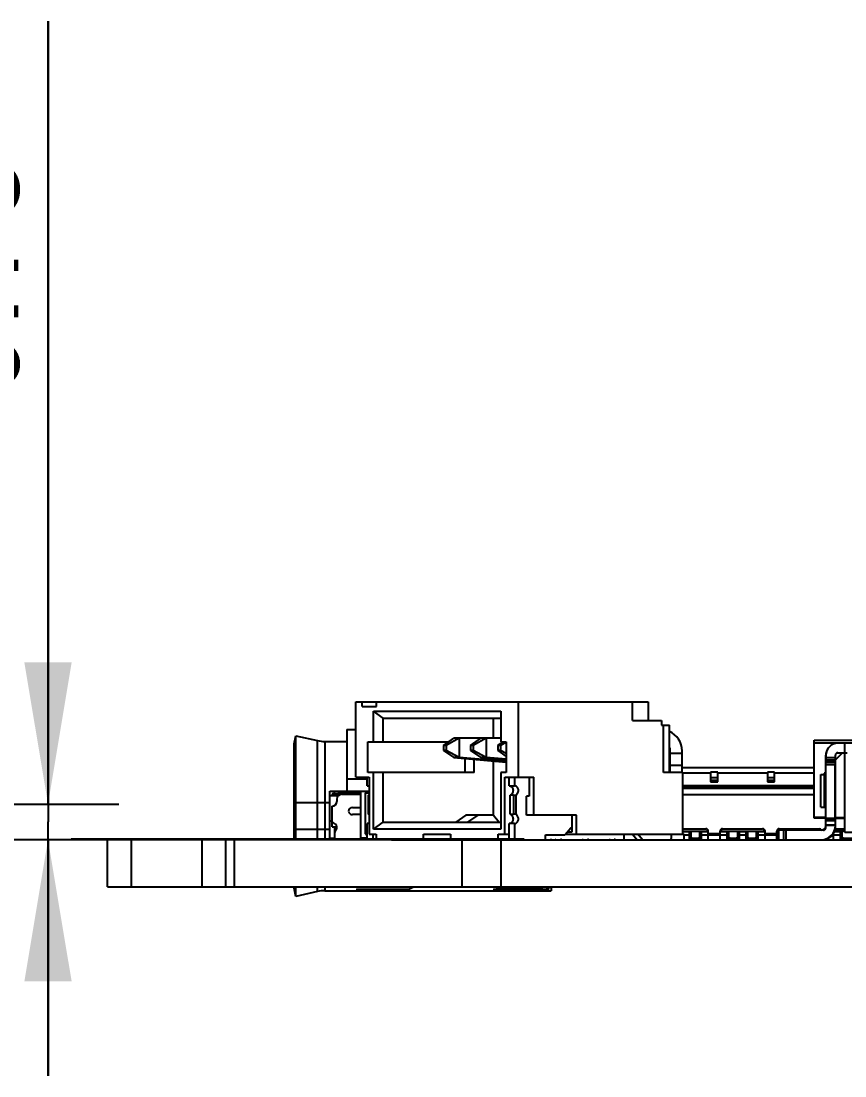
# Model space of a CAD drawing. Header units: millimetres. Extents: x 0 to 594, y 0 to 420.
# Drawn here: x 133.01 to 150.44, y 84.69 to 107.02 of the extents above; entities that cross this region are included whole.
import ezdxf

# ---------------------------------------------------------------- set-up
doc = ezdxf.new("R2010")
doc.units = ezdxf.units.MM
doc.header["$LTSCALE"] = 32.67
doc.layers.get('0').update_dxf_attribs({"linetype": 'CONTINUOUS'})
doc.styles.get("Standard").update_dxf_attribs({"font": 'txt', "width": 0.8})
doc.dimstyles.new('DIMSTYLE_1', dxfattribs={"dimtxt": 2.5, "dimasz": 3, "dimexe": 1.5, "dimexo": 1.2, "dimtad": 1, "dimdsep": 46, "dimtxsty": 'STANDARD', "dimblk": '_FILLED', "dimblk1": '_FILLED', "dimblk2": '_FILLED', "dimcen": 0.09, "dimazin": 2, "dimtp": 0.01, "dimtm": 0.01, "dimtfac": 1, "dimtofl": 0, "dimtmove": 0, "dimatfit": 3, "dimldrblk": '_FILLED', "dimfxl": 1, "dimtolj": 1, "dimarcsym": 0})

# ---------------------------------------------------------------- blocks, each defined once
blk = doc.blocks.new('_FILLED')
at = {"color": 0, "linetype": 'BYBLOCK'}
blk.add_solid([(0, 0), (-1, 0.1667), (-1, -0.1667)], dxfattribs=at)
blk = doc.blocks.new('*D14')
at = {"color": 2, "linetype": 'CONTINUOUS'}
for p, q in [((133.581, 90.443), (133.581, 107.018)), ((133.581, 107.018), (133.581, 90.068)), ((132.441, 90.443), (135.081, 90.443)), ((133.581, 84.693), (133.581, 90.068)), ((134.141, 89.693), (132.081, 89.693)), ((133.581, 89.693), (133.581, 84.693))]:
    blk.add_line(p, q, dxfattribs=at)
at = {"color": 2, "linetype": 'CONTINUOUS', "xscale": 3, "yscale": 3, "zscale": 3}
for p, rotation in [((133.581, 90.443), 270), ((133.581, 89.693), 90)]:
    blk.add_blockref('_FILLED', p, dxfattribs=dict(at, rotation=rotation))
at = {"color": 2, "linetype": 'CONTINUOUS', "insert": (130.456, 99.018), "char_height": 2.5, "width": 8, "attachment_point": 1, "rotation": 90, "line_spacing_factor": 0.9}
blk.add_mtext('0.75', dxfattribs=at)

msp = doc.modelspace()

# ---------------------------------------------------------------- linework, layer by layer
at = {"color": 7, "linetype": 'CONTINUOUS'}
for p, q in [((140.092, 91.013), (140.092, 92.613)), ((140.092, 92.613), (146.278, 92.613)), ((140.23, 92.513), (140.23, 92.613)), ((140.23, 92.513), (140.528, 92.513)), ((140.528, 92.513), (140.528, 92.613)), ((143.533, 91.013), (143.533, 92.613)), ((145.95, 92.213), (145.95, 92.613)), ((146.278, 92.613), (146.278, 92.213)), ((140.465, 91.763), (140.465, 92.413)), ((140.674, 92.263), (140.465, 92.413)), ((140.465, 92.413), (143.161, 92.413)), ((140.674, 91.763), (140.674, 92.263)), ((140.674, 92.263), (143.161, 92.263)), ((143.008, 91.838), (143.008, 92.263)), ((143.161, 92.413), (143.161, 91.763)), ((145.95, 92.213), (146.564, 92.213)), ((146.564, 92.213), (146.564, 92.113)), ((139.906, 92.023), (139.906, 90.723)), ((139.906, 92.023), (140.092, 92.023)), ((146.564, 92.113), (146.728, 92.113)), ((146.605, 91.113), (146.605, 92.113)), ((146.728, 91.113), (146.728, 92.113)), ((138.786, 91.722), (138.825, 91.893)), ((138.825, 89.693), (138.825, 91.893)), ((138.825, 91.893), (139.283, 91.79)), ((139.436, 91.773), (139.906, 91.773)), ((140.35, 91.113), (140.35, 91.763)), ((140.35, 91.763), (142.058, 91.763)), ((141.948, 91.685), (142.165, 91.838)), ((142.279, 91.838), (142.005, 91.685)), ((143.161, 91.838), (142.165, 91.838)), ((142.279, 91.838), (142.279, 91.43)), ((142.521, 91.685), (142.738, 91.838)), ((142.853, 91.838), (142.579, 91.685)), ((142.853, 91.838), (142.853, 91.43)), ((143.095, 91.685), (143.205, 91.763)), ((143.161, 91.763), (143.275, 91.763)), ((143.275, 91.763), (143.275, 91.113)), ((149.791, 90.147), (149.791, 91.797)), ((149.791, 91.797), (151.286, 91.797)), ((138.786, 89.693), (138.786, 91.722)), ((141.948, 91.685), (141.948, 91.582)), ((142.005, 91.685), (141.948, 91.685)), ((141.948, 91.582), (142.165, 91.43)), ((142.005, 91.582), (141.948, 91.582)), ((142.005, 91.685), (142.005, 91.582)), ((142.279, 91.43), (142.005, 91.582)), ((142.521, 91.685), (142.521, 91.582)), ((142.579, 91.685), (142.521, 91.685)), ((142.521, 91.582), (142.738, 91.43)), ((142.579, 91.582), (142.521, 91.582)), ((142.579, 91.685), (142.579, 91.582)), ((142.853, 91.43), (142.579, 91.582)), ((143.095, 91.685), (143.095, 91.582)), ((143.152, 91.685), (143.095, 91.685)), ((143.095, 91.582), (143.275, 91.455)), ((143.152, 91.582), (143.095, 91.582)), ((143.275, 91.754), (143.152, 91.685)), ((143.152, 91.685), (143.152, 91.582)), ((143.275, 91.514), (143.152, 91.582)), ((146.746, 91.113), (146.746, 91.573)), ((146.996, 91.113), (146.996, 91.573)), ((151.284, 91.733), (149.791, 91.733)), ((150.391, 91.533), (150.241, 91.383)), ((150.291, 91.533), (150.488, 91.533)), ((150.441, 89.847), (150.441, 91.533)), ((142.165, 91.43), (143.275, 91.335)), ((142.279, 91.43), (142.165, 91.43)), ((143.275, 91.345), (142.279, 91.43)), ((142.398, 91.41), (142.398, 91.113)), ((142.599, 91.113), (142.599, 91.393)), ((142.738, 91.43), (143.275, 91.384)), ((142.853, 91.43), (142.738, 91.43)), ((143.275, 91.394), (142.853, 91.43)), ((143.008, 90.211), (143.008, 91.358)), ((150.036, 91.477), (150.036, 91.331)), ((150.036, 89.943), (150.036, 91.327)), ((150.036, 91.327), (150.041, 91.327)), ((150.041, 89.993), (150.041, 91.483)), ((150.041, 91.383), (150.241, 91.383)), ((150.241, 89.993), (150.241, 91.483)), ((150.385, 91.527), (150.286, 91.527)), ((142.599, 91.113), (140.35, 91.113)), ((140.465, 89.913), (140.465, 91.113)), ((140.674, 90.063), (140.674, 91.113)), ((143.161, 91.113), (143.161, 89.913)), ((143.275, 91.113), (143.161, 91.113)), ((147.015, 91.113), (146.605, 91.113)), ((146.728, 91.223), (146.746, 91.223)), ((146.746, 91.273), (146.996, 91.273)), ((146.996, 91.223), (149.791, 91.223)), ((147.015, 89.813), (147.015, 91.113)), ((147.601, 91.122), (147.601, 90.918)), ((147.751, 91.122), (147.601, 91.122)), ((147.751, 90.918), (147.751, 91.122)), ((148.801, 91.122), (148.801, 90.918)), ((148.951, 91.122), (148.801, 91.122)), ((148.951, 90.918), (148.951, 91.122)), ((150.001, 91.103), (150.001, 90.383)), ((150.036, 91.103), (150.001, 91.103)), ((150.236, 90.093), (150.236, 91.277)), ((140.092, 91.013), (140.379, 91.013)), ((140.337, 90.833), (140.337, 91.013)), ((140.379, 91.013), (140.379, 89.813)), ((143.247, 89.813), (143.247, 91.013)), ((143.247, 91.013), (143.861, 91.013)), ((143.337, 90.833), (143.337, 91.013)), ((143.452, 91.013), (143.452, 90.833)), ((143.764, 91.013), (143.764, 90.613)), ((143.861, 90.213), (143.861, 91.013)), ((147.601, 90.918), (147.751, 90.918)), ((148.801, 90.918), (148.951, 90.918)), ((149.931, 90.38), (149.931, 91.07)), ((149.931, 91.07), (150.036, 91.07)), ((139.541, 89.723), (139.541, 90.723)), ((139.541, 90.723), (140.379, 90.723)), ((140.191, 90.713), (139.541, 90.713)), ((139.591, 90.663), (139.591, 90.623)), ((139.84, 90.663), (139.591, 90.663)), ((139.641, 90.663), (139.641, 90.723)), ((139.715, 90.666), (139.715, 90.683)), ((139.715, 90.683), (139.732, 90.683)), ((139.791, 90.703), (140.191, 90.703)), ((139.791, 90.653), (140.191, 90.653)), ((140.191, 90.673), (139.882, 90.673)), ((140.191, 90.723), (140.191, 89.723)), ((140.291, 90.683), (140.291, 89.823)), ((140.291, 90.683), (140.379, 90.683)), ((140.337, 90.833), (140.379, 90.833)), ((143.337, 90.833), (143.452, 90.833)), ((143.485, 90.225), (143.485, 90.642)), ((139.722, 90.623), (139.541, 90.623)), ((139.691, 90.553), (139.691, 90.503)), ((140.36, 90.233), (140.36, 90.633)), ((140.379, 90.633), (140.36, 90.633)), ((143.36, 90.233), (143.36, 90.633)), ((143.429, 90.633), (143.36, 90.633)), ((143.429, 90.633), (143.429, 90.233)), ((143.706, 90.213), (143.706, 90.613)), ((143.764, 90.613), (143.706, 90.613)), ((139.591, 89.963), (139.591, 90.403)), ((140.021, 90.373), (140.191, 90.373)), ((140.191, 90.223), (140.021, 90.223)), ((140.36, 90.233), (140.379, 90.233)), ((142.421, 90.213), (142.208, 90.063)), ((143.006, 90.213), (142.421, 90.213)), ((142.466, 90.063), (142.679, 90.213)), ((143.006, 90.213), (143.129, 90.063)), ((143.36, 90.233), (143.429, 90.233)), ((144.762, 90.213), (143.706, 90.213)), ((144.665, 90.213), (144.665, 89.85)), ((144.762, 89.813), (144.762, 90.213)), ((149.931, 90.38), (150.036, 90.38)), ((150.001, 90.383), (150.036, 90.383)), ((139.541, 90.093), (139.591, 90.093)), ((140.337, 89.693), (140.337, 90.033)), ((140.379, 90.033), (140.337, 90.033)), ((140.465, 89.913), (140.674, 90.063)), ((140.674, 90.063), (143.161, 90.063)), ((143.337, 89.693), (143.337, 90.033)), ((143.452, 90.033), (143.337, 90.033)), ((143.452, 90.033), (143.452, 89.693)), ((150.036, 90.163), (149.791, 90.163)), ((150.036, 90.147), (149.791, 90.147)), ((150.241, 90.093), (150.036, 90.093)), ((150.236, 90.043), (150.236, 89.943)), ((150.241, 90.163), (150.441, 90.163)), ((150.241, 90.147), (150.441, 90.147)), ((139.591, 89.963), (139.69, 89.963)), ((139.641, 89.963), (139.641, 89.703)), ((140.337, 89.777), (140.291, 89.823)), ((140.379, 89.813), (140.522, 89.813)), ((140.452, 89.813), (140.452, 89.693)), ((143.161, 89.913), (140.465, 89.913)), ((140.522, 89.813), (140.522, 89.713)), ((141.526, 89.713), (141.526, 89.813)), ((141.526, 89.813), (142.1, 89.813)), ((142.1, 89.813), (142.1, 89.713)), ((143.103, 89.713), (143.103, 89.813)), ((143.103, 89.813), (143.337, 89.813)), ((144.107, 89.693), (144.107, 89.793)), ((144.107, 89.793), (144.525, 89.793)), ((144.64, 89.933), (144.525, 89.793)), ((144.541, 89.813), (147.042, 89.813)), ((144.665, 89.85), (144.572, 89.85)), ((144.665, 89.942), (144.64, 89.933)), ((145.766, 89.813), (145.766, 89.713)), ((145.946, 89.813), (146.044, 89.693)), ((146.159, 89.693), (146.06, 89.813)), ((147.015, 89.923), (147.501, 89.923)), ((147.015, 89.873), (147.551, 89.873)), ((147.042, 89.693), (147.042, 89.813)), ((147.042, 89.793), (147.151, 89.793)), ((147.151, 89.693), (147.151, 89.873)), ((147.186, 89.853), (147.151, 89.853)), ((147.186, 89.748), (147.186, 89.873)), ((147.211, 89.723), (147.186, 89.748)), ((147.366, 89.748), (147.341, 89.723)), ((147.366, 89.873), (147.366, 89.748)), ((147.401, 89.853), (147.366, 89.853)), ((147.401, 89.873), (147.401, 89.693)), ((147.401, 89.793), (147.951, 89.793)), ((147.526, 89.915), (147.526, 89.873)), ((147.551, 89.693), (147.551, 89.873)), ((147.801, 89.693), (147.801, 89.873)), ((147.801, 89.873), (148.751, 89.873)), ((147.826, 89.915), (147.826, 89.873)), ((147.851, 89.923), (148.701, 89.923)), ((147.951, 89.693), (147.951, 89.873)), ((147.986, 89.853), (147.951, 89.853)), ((147.986, 89.748), (147.986, 89.873)), ((148.011, 89.723), (147.986, 89.748)), ((148.166, 89.748), (148.141, 89.723)), ((148.166, 89.873), (148.166, 89.748)), ((148.201, 89.853), (148.166, 89.853)), ((148.201, 89.873), (148.201, 89.693)), ((148.201, 89.793), (148.351, 89.793)), ((148.351, 89.693), (148.351, 89.873)), ((148.386, 89.853), (148.351, 89.853)), ((148.386, 89.748), (148.386, 89.873)), ((148.411, 89.723), (148.386, 89.748)), ((148.566, 89.748), (148.541, 89.723)), ((148.566, 89.873), (148.566, 89.748)), ((148.601, 89.853), (148.566, 89.853)), ((148.601, 89.873), (148.601, 89.693)), ((148.601, 89.793), (149.041, 89.793)), ((148.726, 89.915), (148.726, 89.873)), ((148.751, 89.693), (148.751, 89.873)), ((149.001, 89.693), (149.001, 89.873)), ((149.001, 89.873), (149.041, 89.873)), ((149.026, 89.915), (149.026, 89.873)), ((149.041, 89.693), (149.041, 89.893)), ((149.986, 89.893), (149.041, 89.893)), ((149.051, 89.923), (149.901, 89.923)), ((149.926, 89.915), (149.926, 89.893)), ((150.186, 89.793), (150.351, 89.793)), ((150.201, 89.693), (150.201, 89.823)), ((150.441, 89.873), (150.226, 89.873)), ((150.251, 89.923), (150.441, 89.923)), ((150.351, 89.693), (150.351, 89.873)), ((150.386, 89.853), (150.351, 89.853)), ((150.386, 89.748), (150.386, 89.873)), ((150.411, 89.723), (150.386, 89.748)), ((150.741, 89.847), (150.441, 89.847)), ((134.841, 88.693), (134.841, 89.693)), ((137.212, 89.693), (134.841, 89.693)), ((137.341, 88.693), (137.341, 89.693)), ((139.541, 89.723), (139.641, 89.723)), ((139.841, 89.703), (139.841, 89.693)), ((140.337, 89.723), (140.191, 89.723)), ((140.306, 89.696), (140.306, 89.693)), ((140.85, 89.693), (368.141, 89.693)), ((141.107, 89.693), (141.107, 89.713)), ((141.206, 89.693), (141.206, 89.713)), ((142.371, 89.713), (142.371, 89.703)), ((143.006, 89.713), (143.006, 89.693)), ((144.226, 89.693), (144.226, 89.713)), ((144.307, 89.713), (144.323, 89.693)), ((144.438, 89.693), (144.422, 89.713)), ((144.88, 89.713), (144.897, 89.693)), ((145.011, 89.693), (144.995, 89.713)), ((145.454, 89.713), (145.47, 89.693)), ((145.585, 89.693), (145.569, 89.713)), ((147.151, 89.723), (147.401, 89.723)), ((147.951, 89.723), (148.201, 89.723)), ((148.351, 89.723), (148.601, 89.723)), ((150.351, 89.723), (150.601, 89.723)), ((134.841, 88.693), (368.141, 88.693)), ((138.825, 88.493), (138.786, 88.664)), ((138.825, 88.493), (138.825, 88.693)), ((140.166, 88.643), (141.147, 88.643)), ((144.047, 88.643), (143.066, 88.643)), ((143.876, 88.613), (143.876, 88.643)), ((144.226, 88.693), (144.226, 88.613)), ((139.283, 88.596), (138.825, 88.493)), ((139.436, 88.613), (144.226, 88.613))]:
    msp.add_line(p, q, dxfattribs=at)
at = {"color": 9, "linetype": 'CONTINUOUS'}
for p, q in [((139.283, 89.693), (139.283, 91.79)), ((139.436, 91.773), (139.436, 89.693)), ((150.441, 91.533), (150.441, 91.733)), ((146.746, 91.523), (146.996, 91.523)), ((150.036, 91.377), (150.041, 91.377)), ((150.041, 91.433), (150.241, 91.433)), ((150.041, 91.429), (150.241, 91.429)), ((150.241, 91.333), (150.041, 91.333)), ((150.241, 91.329), (150.041, 91.329)), ((147.601, 91.103), (147.015, 91.103)), ((148.801, 91.103), (147.751, 91.103)), ((149.791, 91.103), (148.951, 91.103)), ((150.236, 91.277), (150.036, 91.277)), ((140.337, 90.973), (139.906, 90.973)), ((147.601, 91.011), (147.751, 91.011)), ((147.751, 90.943), (147.601, 90.943)), ((148.801, 91.011), (148.951, 91.011)), ((148.951, 90.943), (148.801, 90.943)), ((147.015, 90.838), (149.791, 90.838)), ((149.791, 90.791), (147.015, 90.791)), ((147.015, 90.784), (149.791, 90.784)), ((149.791, 90.643), (147.015, 90.643)), ((139.541, 90.473), (138.786, 90.473)), ((150.036, 90.143), (150.241, 90.143)), ((150.041, 90.043), (150.036, 90.043)), ((150.041, 90.149), (150.241, 90.149)), ((150.241, 89.999), (150.041, 89.999)), ((150.241, 89.993), (150.041, 89.993)), ((138.786, 89.913), (139.541, 89.913)), ((147.015, 89.863), (147.151, 89.863)), ((147.401, 89.863), (147.551, 89.863)), ((147.551, 89.823), (147.801, 89.823)), ((147.801, 89.863), (147.951, 89.863)), ((148.201, 89.863), (148.351, 89.863)), ((148.601, 89.863), (148.751, 89.863)), ((148.751, 89.823), (149.001, 89.823)), ((149.001, 89.863), (149.041, 89.863)), ((149.141, 89.893), (149.141, 89.693)), ((149.191, 89.893), (149.191, 89.693)), ((150.223, 89.863), (150.351, 89.863)), ((135.341, 89.693), (135.341, 88.693)), ((136.841, 88.693), (136.841, 89.693)), ((137.522, 89.693), (137.522, 88.693)), ((142.343, 88.693), (142.343, 89.693)), ((143.162, 89.693), (143.162, 88.693)), ((139.283, 88.596), (139.283, 88.693)), ((139.436, 88.693), (139.436, 88.613)), ((143.935, 88.643), (143.935, 88.613)), ((144.168, 88.613), (144.168, 88.669))]:
    msp.add_line(p, q, dxfattribs=at)
at = {"color": 40, "linetype": 'CONTINUOUS'}
for p, q in [((134.071, 89.713), (143.656, 89.713)), ((134.841, 89.693), (134.071, 89.693))]:
    msp.add_line(p, q, dxfattribs=at)
at = {"color": 4, "linetype": 'CONTINUOUS'}
msp.add_line((140.85, 89.693), (137.212, 89.693), dxfattribs=at)
at = {"color": 7, "linetype": 'CONTINUOUS'}
for centre, radius, start, end in [((146.546, 91.573), 0.45, 0, 66.0989), ((139.436, 92.473), 0.7, 257.3334, 270), ((146.546, 91.573), 0.2, 0, 23.3654), ((150.286, 91.477), 0.25, 142.7322, 180), ((150.291, 91.483), 0.25, 90, 180), ((150.291, 91.483), 0.05, 90, 180), ((150.286, 91.477), 0.05, 90, 112.6838), ((139.791, 90.553), 0.1, 90, 180), ((139.791, 90.603), 0.1, 90, 143.0229), ((139.882, 90.573), 0.1, 90, 126.2906), ((140.334, 90.71), 0.0776, 298.1127, 306.0549), ((139.591, 90.503), 0.1, 270, 360), ((140.021, 90.293), 0.08, 90, 176.4167), ((140.021, 90.303), 0.08, 183.5833, 270), ((140.334, 90.156), 0.0776, 53.9451, 61.8873), ((139.591, 89.953), 0.1, 318.5904, 90), ((149.941, 89.993), 0.3, 270, 360), ((149.941, 89.993), 0.1, 270, 360), ((139.741, 89.821), 0.1, 138.5904, 180), ((147.501, 89.873), 0.05, 0, 90), ((147.851, 89.873), 0.05, 90, 180), ((148.701, 89.873), 0.05, 0, 90), ((149.051, 89.873), 0.05, 90, 180), ((149.901, 89.873), 0.05, 25.0398, 90), ((149.986, 89.943), 0.25, 270, 360), ((149.986, 89.943), 0.05, 270, 360), ((141.656, 89.843), 0.15, 241.2853, 270), ((142.511, 89.687), 0.07, 158.1055, 175.0634), ((140.166, 88.943), 0.3, 256.9007, 270), ((141.147, 88.943), 0.3, 270, 303.0107), ((143.066, 88.943), 0.3, 256.9007, 270), ((144.047, 88.943), 0.3, 270, 303.0107), ((139.436, 87.913), 0.7, 90, 102.6666)]:
    msp.add_arc(centre, radius, start, end, dxfattribs=at)
for centre, major_axis, ratio, start_param, end_param in [((140.36, 90.733), (0, 0.1), 0.245576, -3.141593, -2.730076), ((143.36, 90.733), (0, 0.1), 0.245576, -3.141593, -2.730076), ((143.429, 90.733), (0.139, 0), 0.718015, -1.570796, -1.159279), ((140.36, 90.133), (0, 0.1), 0.245576, -0.411517, 0), ((143.36, 90.133), (0, 0.1), 0.245576, -0.411517, 0), ((143.429, 90.133), (0.139, 0), 0.718015, 1.159279, 1.570796)]:
    msp.add_ellipse(centre, major_axis=major_axis, ratio=ratio, start_param=start_param, end_param=end_param, dxfattribs=at)
for points, knots in [([(140.337, 90.833), (140.345, 90.833), (140.36, 90.831), (140.373, 90.824), (140.379, 90.819)], [0, 0, 0, 0, 0.491982, 1, 1, 1, 1]), ([(143.337, 90.833), (143.347, 90.833), (143.366, 90.829), (143.391, 90.812), (143.409, 90.785), (143.419, 90.754), (143.42, 90.72), (143.412, 90.687), (143.395, 90.66), (143.379, 90.646), (143.37, 90.642)], [0, 0, 0, 0, 0.11156, 0.22865, 0.353883, 0.48606, 0.621247, 0.754433, 0.881294, 1, 1, 1, 1]), ([(143.485, 90.642), (143.493, 90.646), (143.51, 90.66), (143.526, 90.687), (143.535, 90.72), (143.534, 90.754), (143.524, 90.785), (143.505, 90.812), (143.481, 90.829), (143.461, 90.833), (143.452, 90.833)], [0, 0, 0, 0, 0.118706, 0.245567, 0.378753, 0.51394, 0.646117, 0.77135, 0.88844, 1, 1, 1, 1]), ([(143.37, 90.225), (143.379, 90.22), (143.395, 90.207), (143.412, 90.179), (143.42, 90.147), (143.419, 90.113), (143.409, 90.081), (143.391, 90.055), (143.366, 90.037), (143.347, 90.033), (143.337, 90.033)], [0, 0, 0, 0, 0.118706, 0.245567, 0.378753, 0.51394, 0.646117, 0.77135, 0.88844, 1, 1, 1, 1]), ([(143.452, 90.033), (143.461, 90.033), (143.481, 90.037), (143.505, 90.055), (143.524, 90.081), (143.534, 90.113), (143.535, 90.147), (143.526, 90.179), (143.51, 90.207), (143.493, 90.22), (143.485, 90.225)], [0, 0, 0, 0, 0.11156, 0.22865, 0.353883, 0.48606, 0.621247, 0.754433, 0.881294, 1, 1, 1, 1]), ([(140.379, 90.047), (140.373, 90.043), (140.36, 90.036), (140.345, 90.033), (140.337, 90.033)], [0, 0, 0, 0, 0.508018, 1, 1, 1, 1]), ([(146.769, 89.758), (146.769, 89.746), (146.766, 89.723), (146.755, 89.702), (146.749, 89.693)], [0, 0, 0, 0, 0.510015, 1, 1, 1, 1]), ([(146.755, 89.814), (146.757, 89.809), (146.765, 89.792), (146.769, 89.773), (146.769, 89.758)], [0, 0, 0, 0, 0.245043, 1, 1, 1, 1])]:
    msp.add_open_spline(points, degree=3, knots=knots, dxfattribs=at)

# ---------------------------------------------------------------- dimensions: what is measured, and where the dimension line sits
at = {"color": 2, "linetype": 'CONTINUOUS'}
dim = msp.add_linear_dim(base=(133.581, 89.693), p1=(136.281, 90.443), p2=(130.881, 89.693), angle=270, dimstyle='DIMSTYLE_1', dxfattribs=at)
dim.commit()
dim.dimension.update_dxf_attribs({"geometry": '*D14', "text_midpoint": (133.581, 103.08), "dimtype": 160})

doc.saveas('drawing.dxf')
